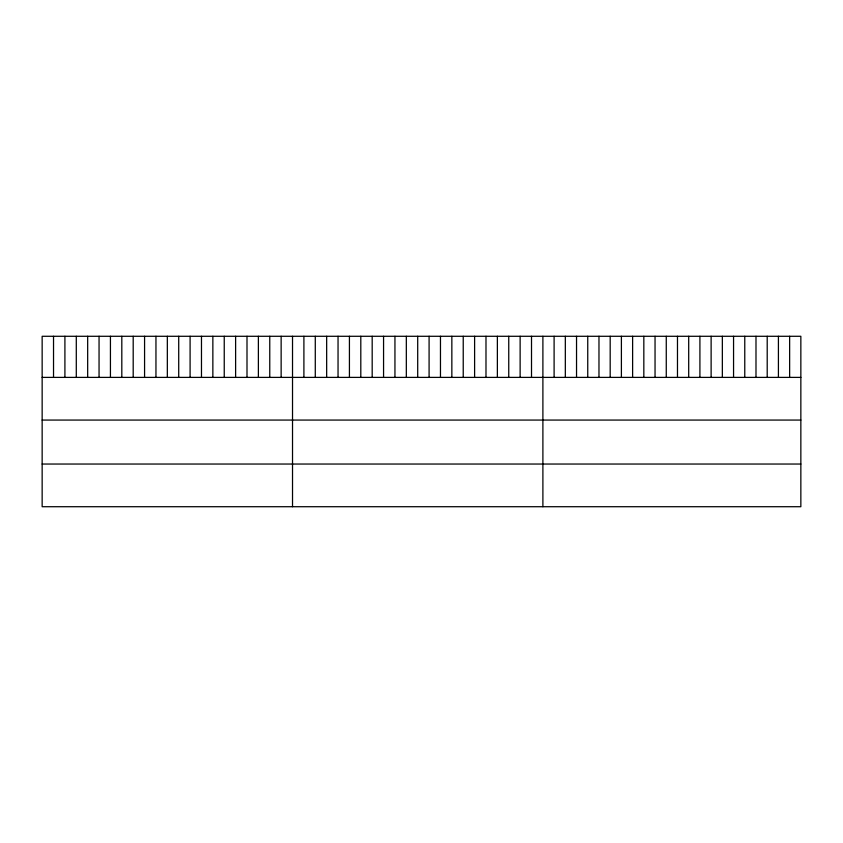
<?xml version="1.0" encoding="UTF-8"?>
<svg xmlns="http://www.w3.org/2000/svg" width="843" height="843" viewBox="0 0 843 843"><rect width="100%" height="100%" fill="white"/><g stroke="black" fill="none" stroke-linecap="round" stroke-linejoin="round"><path stroke-width="1.26" d="M800.85 377.39L800.85 506.717L42.15 506.717L42.15 336.283L800.85 336.283L800.85 377.39L42.15 377.39M42.15 420.067L800.85 420.067M42.15 464.04L800.85 464.04M789.638 336.283L789.638 377.39M778.416 336.283L778.416 377.39M767.204 336.283L767.204 377.39M755.992 336.283L755.992 377.39M744.769 336.283L744.769 377.39M733.558 336.283L733.558 377.39M722.346 336.283L722.346 377.39M711.123 336.283L711.123 377.39M699.911 336.283L699.911 377.39M688.699 336.283L688.699 377.39M677.477 336.283L677.477 377.39M666.265 336.283L666.265 377.39M655.043 336.283L655.043 377.39M643.831 336.283L643.831 377.39M632.619 336.283L632.619 377.39M621.396 336.283L621.396 377.39M610.184 336.283L610.184 377.39M598.973 336.283L598.973 377.39M587.75 336.283L587.75 377.39M576.538 336.283L576.538 377.39M565.326 336.283L565.326 377.39M554.104 336.283L554.104 377.39M542.892 336.283L542.892 506.717M531.511 336.283L531.511 377.39M520.131 336.283L520.131 377.39M508.75 336.283L508.75 377.39M497.37 336.283L497.37 377.39M485.989 336.283L485.989 377.39M474.609 336.283L474.609 377.39M463.228 336.283L463.228 377.39M451.848 336.283L451.848 377.39M440.467 336.283L440.467 377.39M429.087 336.283L429.087 377.39M417.706 336.283L417.706 377.39M406.326 336.283L406.326 377.39M394.945 336.283L394.945 377.39M383.565 336.283L383.565 377.39M372.184 336.283L372.184 377.39M360.804 336.283L360.804 377.39M349.423 336.283L349.423 377.39M338.043 336.283L338.043 377.39M326.662 336.283L326.662 377.39M315.282 336.283L315.282 377.39M303.901 336.283L303.901 377.39M292.521 336.283L292.521 506.717M281.14 336.283L281.14 377.39M269.76 336.283L269.76 377.39M258.38 336.283L258.38 377.39M246.999 336.283L246.999 377.39M235.618 336.283L235.618 377.39M224.238 336.283L224.238 377.39M212.857 336.283L212.857 377.39M201.477 336.283L201.477 377.39M190.096 336.283L190.096 377.39M178.716 336.283L178.716 377.39M167.335 336.283L167.335 377.39M155.955 336.283L155.955 377.39M144.574 336.283L144.574 377.39M133.194 336.283L133.194 377.39M121.813 336.283L121.813 377.39M110.433 336.283L110.433 377.39M99.052 336.283L99.052 377.39M87.672 336.283L87.672 377.39M76.291 336.283L76.291 377.39M64.911 336.283L64.911 377.39M53.53 336.283L53.53 377.39"/></g></svg>
